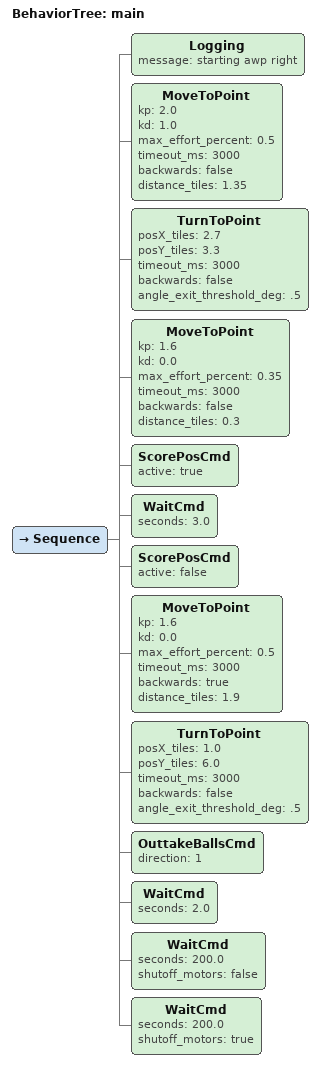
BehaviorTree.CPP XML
<?xml version="1.0" encoding="UTF-8"?>
<root BTCPP_format="4">
  <BehaviorTree ID="main">
    <Sequence>
      <Logging message="starting awp right"/>
      <MoveToPoint kp="2.0"
        kd="1.0"
        max_effort_percent="0.5"
        timeout_ms="3000"
        backwards="false"
        distance_tiles="1.35"/>
      <TurnToPoint posX_tiles="2.7"
        posY_tiles="3.3"
        timeout_ms="3000"
        backwards="false"
        angle_exit_threshold_deg=".5"/>
      <MoveToPoint kp="1.6"
        kd="0.0"
        max_effort_percent="0.35"
        timeout_ms="3000"
        backwards="false"
        distance_tiles="0.3"/>
      <!--score middle-->
      <ScorePosCmd active="true"/>
      <WaitCmd seconds="3.0"/>
      <ScorePosCmd active="false"/>

      <MoveToPoint kp="1.6"
        kd="0.0"
        max_effort_percent="0.5"
        timeout_ms="3000"
        backwards="true"
        distance_tiles="1.9"/>
      <TurnToPoint posX_tiles="1.0"
        posY_tiles="6.0"
        timeout_ms="3000"
        backwards="false"
        angle_exit_threshold_deg=".5"/>

      <!--before moving forward, spin intake + lil will mech down-->
      <OuttakeBallsCmd direction="1"/>
      <WaitCmd seconds="2.0"/>

      <WaitCmd seconds="200.0"
        shutoff_motors="false"/>
 -->

      <WaitCmd seconds="200.0"
        shutoff_motors="true"/>
    </Sequence>
  </BehaviorTree>
</root>
